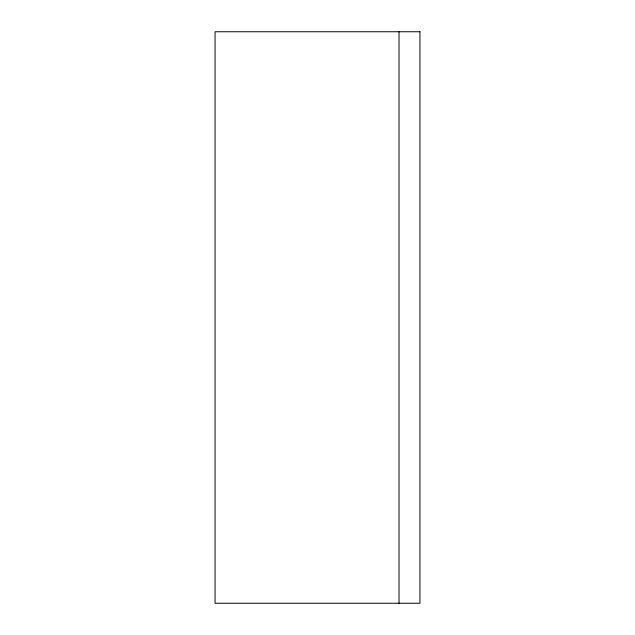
<?xml version="1.0" encoding="UTF-8"?>
<svg xmlns="http://www.w3.org/2000/svg" width="635" height="635" viewBox="0 0 635 635"><rect width="100%" height="100%" fill="white"/><g stroke="black" fill="none" stroke-linecap="round" stroke-linejoin="round"><path stroke-width="0.95" d="M399.026 31.75L399.026 603.25M419.949 31.75L215.051 31.75L215.051 603.25L419.949 603.25L419.949 31.75"/></g></svg>
